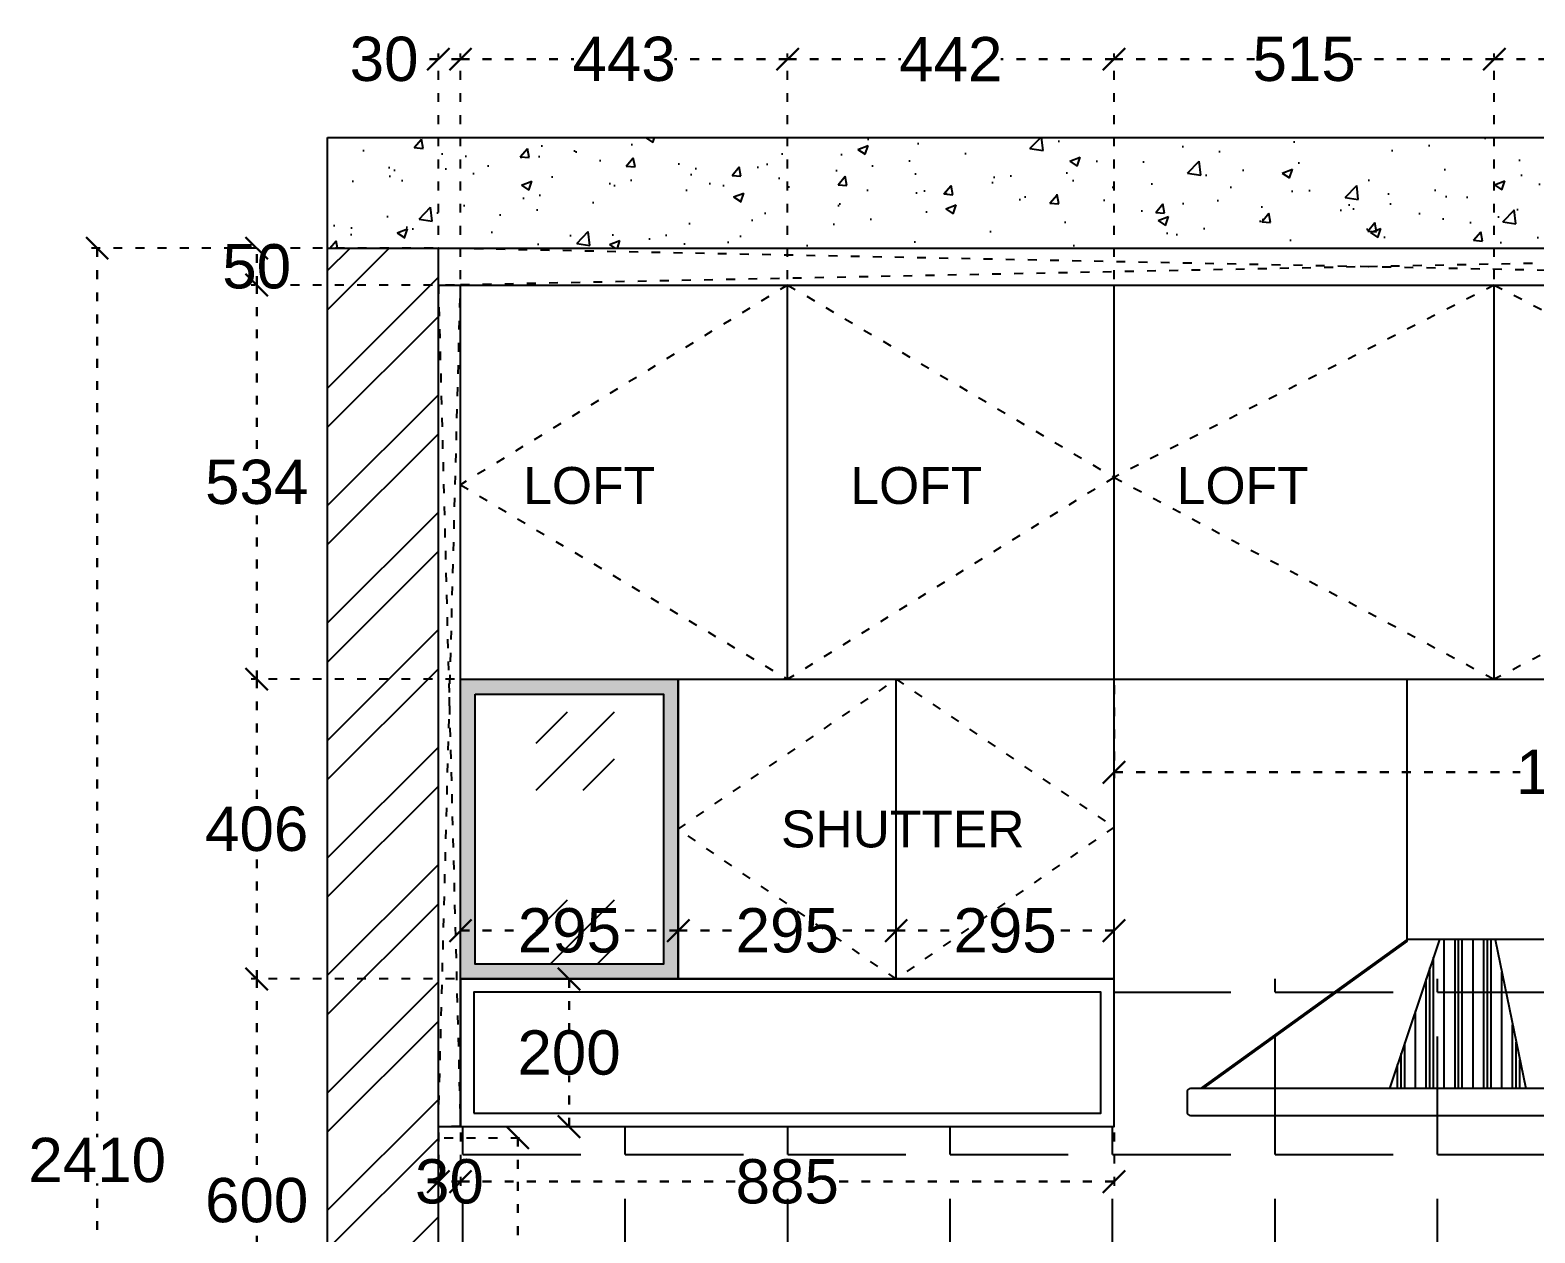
# Model space of a CAD drawing. Header units: millimetres. Extents: x 220712 to 1505573, y -354410 to 241923.
# Drawn here: x 270674 to 272712, y 121334 to 122963 of the extents above; entities that cross this region are included whole.
import ezdxf

# ---------------------------------------------------------------- set-up
doc = ezdxf.new("R2010")
doc.units = ezdxf.units.MM
doc.header["$MEASUREMENT"] = 0
doc.linetypes.add('ACAD_ISO03W100', pattern=[30, 12, -18])
doc.layers.add('Walls', color=253, linetype='Continuous')
doc.styles.get("Standard").update_dxf_attribs({"font": 'arial.ttf'})
doc.dimstyles.get("Standard").update_dxf_attribs({"dimtxt": 60, "dimasz": 30, "dimexe": 7.75, "dimexo": 8.13, "dimgap": 0.63, "dimtad": 0, "dimtih": 1, "dimtoh": 1, "dimdec": 0, "dimzin": 0, "dimtxsty": 'Standard', "dimblk": 'OBLIQUE', "dimcen": 2.25, "dimclrd": 1, "dimclre": 1, "dimclrt": 1, "dimadec": 0, "dimazin": 0, "dimtfac": 1, "dimtdec": 0, "dimtofl": 0, "dimtmove": 0, "dimatfit": 3, "dimfxl": 1, "dimtolj": 1, "dimtzin": 0, "dimlwd": 30, "dimarcsym": 0})

# ---------------------------------------------------------------- blocks, each defined once
blk = doc.blocks.new('_Oblique')
at = {"color": 0, "linetype": 'ByBlock', "lineweight": -2}
blk.add_line((-0.5, -0.5), (0.5, 0.5), dxfattribs=at)
blk = doc.blocks.new('*D499')
at = {"layer": 'Defpoints', "color": 0, "linetype": 'ACAD_ISO03W100', "transparency": 16777216}
for p in [(270765, 122668), (271077, 122668), (271077, 120258)]:
    blk.add_point(p, dxfattribs=at)
at = {"layer": 'Walls', "color": 1, "linetype": 'ACAD_ISO03W100', "lineweight": -2, "transparency": 16777216}
for p, q in [((271068.9, 122668), (270757.3, 122668)), ((271068.9, 120258), (270757.3, 120258))]:
    blk.add_line(p, q, dxfattribs=at)
at = {"layer": 'Walls', "color": 1, "linetype": 'ACAD_ISO03W100', "lineweight": 30, "transparency": 16777216}
for p, q in [((270765, 122668), (270765, 121463.6)), ((270765, 120258), (270765, 121401.1))]:
    blk.add_line(p, q, dxfattribs=at)
at = {"layer": 'Walls', "color": 1, "linetype": 'ACAD_ISO03W100', "lineweight": 30, "transparency": 16777216, "xscale": 30, "yscale": 30, "zscale": 30}
for p, rotation in [((270765, 122668), 90), ((270765, 120258), 270)]:
    blk.add_blockref('_Oblique', p, dxfattribs=dict(at, rotation=rotation))
at = {"layer": 'Walls', "color": 1, "linetype": 'ACAD_ISO03W100', "transparency": 16777216, "insert": (270765, 121432.4), "char_height": 60, "attachment_point": 5}
blk.add_mtext('\\A1;2410', dxfattribs=at)
blk = doc.blocks.new('*D510')
at = {"layer": 'Defpoints', "color": 0, "linetype": 'ACAD_ISO03W100', "transparency": 16777216}
for p in [(271227, 121463), (271334.5, 121463), (271227, 121078)]:
    blk.add_point(p, dxfattribs=at)
at = {"layer": 'Walls', "color": 1, "linetype": 'ACAD_ISO03W100', "lineweight": -2, "transparency": 16777216}
for p, q in [((271235.1, 121463), (271342.3, 121463)), ((271235.1, 121078), (271342.3, 121078))]:
    blk.add_line(p, q, dxfattribs=at)
at = {"layer": 'Walls', "color": 1, "linetype": 'ACAD_ISO03W100', "lineweight": 30, "transparency": 16777216}
for p, q in [((271334.5, 121463), (271334.5, 121301.8)), ((271334.5, 121078), (271334.5, 121239.2))]:
    blk.add_line(p, q, dxfattribs=at)
at = {"layer": 'Walls', "color": 1, "linetype": 'ACAD_ISO03W100', "lineweight": 30, "transparency": 16777216, "xscale": 30, "yscale": 30, "zscale": 30}
for p, rotation in [((271334.5, 121463), 90), ((271334.5, 121078), 270)]:
    blk.add_blockref('_Oblique', p, dxfattribs=dict(at, rotation=rotation))
at = {"layer": 'Walls', "color": 1, "linetype": 'ACAD_ISO03W100', "transparency": 16777216, "insert": (271334.5, 121270.5), "char_height": 60, "attachment_point": 5}
blk.add_mtext('\\A1;385', dxfattribs=at)
blk = doc.blocks.new('*D511')
at = {"layer": 'Defpoints', "color": 0, "linetype": 'ACAD_ISO03W100', "transparency": 16777216}
for p in [(270981, 121678), (271257, 121678), (271227, 121078)]:
    blk.add_point(p, dxfattribs=at)
at = {"layer": 'Walls', "color": 1, "linetype": 'ACAD_ISO03W100', "lineweight": -2, "transparency": 16777216}
for p, q in [((271248.9, 121678), (270973.3, 121678)), ((271218.9, 121078), (270973.3, 121078))]:
    blk.add_line(p, q, dxfattribs=at)
at = {"layer": 'Walls', "color": 1, "linetype": 'ACAD_ISO03W100', "lineweight": 30, "transparency": 16777216}
for p, q in [((270981, 121678), (270981, 121409.3)), ((270981, 121078), (270981, 121346.7))]:
    blk.add_line(p, q, dxfattribs=at)
at = {"layer": 'Walls', "color": 1, "linetype": 'ACAD_ISO03W100', "lineweight": 30, "transparency": 16777216, "xscale": 30, "yscale": 30, "zscale": 30}
for p, rotation in [((270981, 121678), 90), ((270981, 121078), 270)]:
    blk.add_blockref('_Oblique', p, dxfattribs=dict(at, rotation=rotation))
at = {"layer": 'Walls', "color": 1, "linetype": 'ACAD_ISO03W100', "transparency": 16777216, "insert": (270981, 121378), "char_height": 60, "attachment_point": 5}
blk.add_mtext('\\A1;600', dxfattribs=at)
blk = doc.blocks.new('*D512')
at = {"layer": 'Defpoints', "color": 0, "linetype": 'ACAD_ISO03W100', "transparency": 16777216}
for p in [(270981, 122084), (271257, 122084), (271257, 121678)]:
    blk.add_point(p, dxfattribs=at)
at = {"layer": 'Walls', "color": 1, "linetype": 'ACAD_ISO03W100', "lineweight": -2, "transparency": 16777216}
for p, q in [((271248.9, 122084), (270973.3, 122084)), ((271248.9, 121678), (270973.3, 121678))]:
    blk.add_line(p, q, dxfattribs=at)
at = {"layer": 'Walls', "color": 1, "linetype": 'ACAD_ISO03W100', "lineweight": 30, "transparency": 16777216}
for p, q in [((270981, 122084), (270981, 121912.3)), ((270981, 121678), (270981, 121849.7))]:
    blk.add_line(p, q, dxfattribs=at)
at = {"layer": 'Walls', "color": 1, "linetype": 'ACAD_ISO03W100', "lineweight": 30, "transparency": 16777216, "xscale": 30, "yscale": 30, "zscale": 30}
for p, rotation in [((270981, 122084), 90), ((270981, 121678), 270)]:
    blk.add_blockref('_Oblique', p, dxfattribs=dict(at, rotation=rotation))
at = {"layer": 'Walls', "color": 1, "linetype": 'ACAD_ISO03W100', "transparency": 16777216, "insert": (270981, 121881), "char_height": 60, "attachment_point": 5}
blk.add_mtext('\\A1;406', dxfattribs=at)
blk = doc.blocks.new('*D513')
at = {"layer": 'Defpoints', "color": 0, "linetype": 'ACAD_ISO03W100', "transparency": 16777216}
for p in [(270981, 122618), (271257, 122618), (271257, 122084)]:
    blk.add_point(p, dxfattribs=at)
at = {"layer": 'Walls', "color": 1, "linetype": 'ACAD_ISO03W100', "lineweight": -2, "transparency": 16777216}
for p, q in [((271248.9, 122618), (270973.3, 122618)), ((271248.9, 122084), (270973.3, 122084))]:
    blk.add_line(p, q, dxfattribs=at)
at = {"layer": 'Walls', "color": 1, "linetype": 'ACAD_ISO03W100', "lineweight": 30, "transparency": 16777216}
for p, q in [((270981, 122618), (270981, 122382.3)), ((270981, 122084), (270981, 122319.7))]:
    blk.add_line(p, q, dxfattribs=at)
at = {"layer": 'Walls', "color": 1, "linetype": 'ACAD_ISO03W100', "lineweight": 30, "transparency": 16777216, "xscale": 30, "yscale": 30, "zscale": 30}
for p, rotation in [((270981, 122618), 90), ((270981, 122084), 270)]:
    blk.add_blockref('_Oblique', p, dxfattribs=dict(at, rotation=rotation))
at = {"layer": 'Walls', "color": 1, "linetype": 'ACAD_ISO03W100', "transparency": 16777216, "insert": (270981, 122351), "char_height": 60, "attachment_point": 5}
blk.add_mtext('\\A1;534', dxfattribs=at)
blk = doc.blocks.new('*D514')
at = {"layer": 'Defpoints', "color": 0, "linetype": 'ACAD_ISO03W100', "transparency": 16777216}
for p in [(270981, 122668), (271228, 122668), (271227, 122618)]:
    blk.add_point(p, dxfattribs=at)
at = {"layer": 'Walls', "color": 1, "linetype": 'ACAD_ISO03W100', "lineweight": -2, "transparency": 16777216}
for p, q in [((271219.9, 122668), (270973.3, 122668)), ((271218.9, 122618), (270973.3, 122618))]:
    blk.add_line(p, q, dxfattribs=at)
at = {"layer": 'Walls', "color": 1, "linetype": 'ACAD_ISO03W100', "lineweight": 30, "transparency": 16777216}
blk.add_line((270981, 122618), (270981, 122668), dxfattribs=at)
at = {"layer": 'Walls', "color": 1, "linetype": 'ACAD_ISO03W100', "lineweight": 30, "transparency": 16777216, "xscale": 30, "yscale": 30, "zscale": 30}
for p, rotation in [((270981, 122668), 90), ((270981, 122618), 270)]:
    blk.add_blockref('_Oblique', p, dxfattribs=dict(at, rotation=rotation))
at = {"layer": 'Walls', "color": 1, "linetype": 'ACAD_ISO03W100', "transparency": 16777216, "insert": (270981, 122643), "char_height": 60, "attachment_point": 5}
blk.add_mtext('\\A1;50', dxfattribs=at)
blk = doc.blocks.new('*D515')
at = {"layer": 'Defpoints', "color": 0, "linetype": 'ACAD_ISO03W100', "transparency": 16777216}
for p in [(271552, 121743.5), (271257, 121678), (271552, 121678)]:
    blk.add_point(p, dxfattribs=at)
at = {"layer": 'Walls', "color": 1, "linetype": 'ACAD_ISO03W100', "lineweight": -2, "transparency": 16777216}
for p, q in [((271257, 121686.1), (271257, 121751.2)), ((271552, 121686.1), (271552, 121751.2))]:
    blk.add_line(p, q, dxfattribs=at)
at = {"layer": 'Walls', "color": 1, "linetype": 'ACAD_ISO03W100', "lineweight": 30, "transparency": 16777216}
for p, q in [((271257, 121743.5), (271336.9, 121743.5)), ((271552, 121743.5), (271472.1, 121743.5))]:
    blk.add_line(p, q, dxfattribs=at)
at = {"layer": 'Walls', "color": 1, "linetype": 'ACAD_ISO03W100', "lineweight": 30, "transparency": 16777216, "xscale": 30, "yscale": 30, "zscale": 30, "rotation": 180}
blk.add_blockref('_Oblique', (271257, 121743.5), dxfattribs=at)
at = {"layer": 'Walls', "color": 1, "linetype": 'ACAD_ISO03W100', "lineweight": 30, "transparency": 16777216, "xscale": 30, "yscale": 30, "zscale": 30}
blk.add_blockref('_Oblique', (271552, 121743.5), dxfattribs=at)
at = {"layer": 'Walls', "color": 1, "linetype": 'ACAD_ISO03W100', "transparency": 16777216, "insert": (271404.5, 121743.5), "char_height": 60, "attachment_point": 5}
blk.add_mtext('\\A1;295', dxfattribs=at)
blk = doc.blocks.new('*D516')
at = {"layer": 'Defpoints', "color": 0, "linetype": 'ACAD_ISO03W100', "transparency": 16777216}
for p in [(271847, 121743.5), (271552, 121678), (271847, 121678)]:
    blk.add_point(p, dxfattribs=at)
at = {"layer": 'Walls', "color": 1, "linetype": 'ACAD_ISO03W100', "lineweight": -2, "transparency": 16777216}
for p, q in [((271552, 121686.1), (271552, 121751.2)), ((271847, 121686.1), (271847, 121751.2))]:
    blk.add_line(p, q, dxfattribs=at)
at = {"layer": 'Walls', "color": 1, "linetype": 'ACAD_ISO03W100', "lineweight": 30, "transparency": 16777216}
for p, q in [((271552, 121743.5), (271631.9, 121743.5)), ((271847, 121743.5), (271767.1, 121743.5))]:
    blk.add_line(p, q, dxfattribs=at)
at = {"layer": 'Walls', "color": 1, "linetype": 'ACAD_ISO03W100', "lineweight": 30, "transparency": 16777216, "xscale": 30, "yscale": 30, "zscale": 30, "rotation": 180}
blk.add_blockref('_Oblique', (271552, 121743.5), dxfattribs=at)
at = {"layer": 'Walls', "color": 1, "linetype": 'ACAD_ISO03W100', "lineweight": 30, "transparency": 16777216, "xscale": 30, "yscale": 30, "zscale": 30}
blk.add_blockref('_Oblique', (271847, 121743.5), dxfattribs=at)
at = {"layer": 'Walls', "color": 1, "linetype": 'ACAD_ISO03W100', "transparency": 16777216, "insert": (271699.5, 121743.5), "char_height": 60, "attachment_point": 5}
blk.add_mtext('\\A1;295', dxfattribs=at)
blk = doc.blocks.new('*D517')
at = {"layer": 'Defpoints', "color": 0, "linetype": 'ACAD_ISO03W100', "transparency": 16777216}
for p in [(272142, 121743.5), (271847, 121678), (272142, 121678)]:
    blk.add_point(p, dxfattribs=at)
at = {"layer": 'Walls', "color": 1, "linetype": 'ACAD_ISO03W100', "lineweight": -2, "transparency": 16777216}
for p, q in [((271847, 121686.1), (271847, 121751.2)), ((272142, 121686.1), (272142, 121751.2))]:
    blk.add_line(p, q, dxfattribs=at)
at = {"layer": 'Walls', "color": 1, "linetype": 'ACAD_ISO03W100', "lineweight": 30, "transparency": 16777216}
for p, q in [((271847, 121743.5), (271926.9, 121743.5)), ((272142, 121743.5), (272062.1, 121743.5))]:
    blk.add_line(p, q, dxfattribs=at)
at = {"layer": 'Walls', "color": 1, "linetype": 'ACAD_ISO03W100', "lineweight": 30, "transparency": 16777216, "xscale": 30, "yscale": 30, "zscale": 30, "rotation": 180}
blk.add_blockref('_Oblique', (271847, 121743.5), dxfattribs=at)
at = {"layer": 'Walls', "color": 1, "linetype": 'ACAD_ISO03W100', "lineweight": 30, "transparency": 16777216, "xscale": 30, "yscale": 30, "zscale": 30}
blk.add_blockref('_Oblique', (272142, 121743.5), dxfattribs=at)
at = {"layer": 'Walls', "color": 1, "linetype": 'ACAD_ISO03W100', "transparency": 16777216, "insert": (271994.5, 121743.5), "char_height": 60, "attachment_point": 5}
blk.add_mtext('\\A1;295', dxfattribs=at)
blk = doc.blocks.new('*D518')
at = {"layer": 'Defpoints', "color": 0, "linetype": 'ACAD_ISO03W100', "transparency": 16777216}
for p in [(271227, 121478), (271257, 121478), (271227, 121403.5)]:
    blk.add_point(p, dxfattribs=at)
at = {"layer": 'Walls', "color": 1, "linetype": 'ACAD_ISO03W100', "lineweight": -2, "transparency": 16777216}
for p, q in [((271227, 121469.87), (271227, 121395.75)), ((271257, 121469.87), (271257, 121395.75))]:
    blk.add_line(p, q, dxfattribs=at)
at = {"layer": 'Walls', "color": 1, "linetype": 'ACAD_ISO03W100', "lineweight": 30, "transparency": 16777216}
blk.add_line((271257, 121403.5), (271227, 121403.5), dxfattribs=at)
at = {"layer": 'Walls', "color": 1, "linetype": 'ACAD_ISO03W100', "lineweight": 30, "transparency": 16777216, "xscale": 30, "yscale": 30, "zscale": 30, "rotation": 180}
blk.add_blockref('_Oblique', (271227, 121403.5), dxfattribs=at)
at = {"layer": 'Walls', "color": 1, "linetype": 'ACAD_ISO03W100', "lineweight": 30, "transparency": 16777216, "xscale": 30, "yscale": 30, "zscale": 30}
blk.add_blockref('_Oblique', (271257, 121403.5), dxfattribs=at)
at = {"layer": 'Walls', "color": 1, "linetype": 'ACAD_ISO03W100', "transparency": 16777216, "insert": (271242, 121403.5), "char_height": 60, "attachment_point": 5}
blk.add_mtext('\\A1;30', dxfattribs=at)
blk = doc.blocks.new('*D519')
at = {"layer": 'Defpoints', "color": 0, "linetype": 'ACAD_ISO03W100', "transparency": 16777216}
for p in [(271257, 121478), (272142, 121478), (272142, 121403.5)]:
    blk.add_point(p, dxfattribs=at)
at = {"layer": 'Walls', "color": 1, "linetype": 'ACAD_ISO03W100', "lineweight": -2, "transparency": 16777216}
for p, q in [((271257, 121469.9), (271257, 121395.8)), ((272142, 121469.9), (272142, 121395.8))]:
    blk.add_line(p, q, dxfattribs=at)
at = {"layer": 'Walls', "color": 1, "linetype": 'ACAD_ISO03W100', "lineweight": 30, "transparency": 16777216}
for p, q in [((271257, 121403.5), (271632.3, 121403.5)), ((272142, 121403.5), (271766.7, 121403.5))]:
    blk.add_line(p, q, dxfattribs=at)
at = {"layer": 'Walls', "color": 1, "linetype": 'ACAD_ISO03W100', "lineweight": 30, "transparency": 16777216, "xscale": 30, "yscale": 30, "zscale": 30, "rotation": 180}
blk.add_blockref('_Oblique', (271257, 121403.5), dxfattribs=at)
at = {"layer": 'Walls', "color": 1, "linetype": 'ACAD_ISO03W100', "lineweight": 30, "transparency": 16777216, "xscale": 30, "yscale": 30, "zscale": 30}
blk.add_blockref('_Oblique', (272142, 121403.5), dxfattribs=at)
at = {"layer": 'Walls', "color": 1, "linetype": 'ACAD_ISO03W100', "transparency": 16777216, "insert": (271699.5, 121403.5), "char_height": 60, "attachment_point": 5}
blk.add_mtext('\\A1;885', dxfattribs=at)
blk = doc.blocks.new('*D520')
at = {"layer": 'Defpoints', "color": 0, "linetype": 'ACAD_ISO03W100', "transparency": 16777216}
for p in [(271257, 121678), (271404, 121678), (271257, 121478)]:
    blk.add_point(p, dxfattribs=at)
at = {"layer": 'Walls', "color": 1, "linetype": 'ACAD_ISO03W100', "lineweight": -2, "transparency": 16777216}
for p, q in [((271265.1, 121678), (271411.8, 121678)), ((271265.1, 121478), (271411.8, 121478))]:
    blk.add_line(p, q, dxfattribs=at)
at = {"layer": 'Walls', "color": 1, "linetype": 'ACAD_ISO03W100', "lineweight": 30, "transparency": 16777216}
for p, q in [((271404, 121678), (271404, 121609.3)), ((271404, 121478), (271404, 121546.7))]:
    blk.add_line(p, q, dxfattribs=at)
at = {"layer": 'Walls', "color": 1, "linetype": 'ACAD_ISO03W100', "lineweight": 30, "transparency": 16777216, "xscale": 30, "yscale": 30, "zscale": 30}
for p, rotation in [((271404, 121678), 90), ((271404, 121478), 270)]:
    blk.add_blockref('_Oblique', p, dxfattribs=dict(at, rotation=rotation))
at = {"layer": 'Walls', "color": 1, "linetype": 'ACAD_ISO03W100', "transparency": 16777216, "insert": (271404, 121578), "char_height": 60, "attachment_point": 5}
blk.add_mtext('\\A1;200', dxfattribs=at)
blk = doc.blocks.new('*D521')
at = {"layer": 'Defpoints', "color": 0, "linetype": 'ACAD_ISO03W100', "transparency": 16777216}
for p in [(272142, 122084), (273417, 122084), (273417, 121958)]:
    blk.add_point(p, dxfattribs=at)
at = {"layer": 'Walls', "color": 1, "linetype": 'ACAD_ISO03W100', "lineweight": -2, "transparency": 16777216}
for p, q in [((272142, 122075.9), (272142, 121950.2)), ((273417, 122075.9), (273417, 121950.2))]:
    blk.add_line(p, q, dxfattribs=at)
at = {"layer": 'Walls', "color": 1, "linetype": 'ACAD_ISO03W100', "lineweight": 30, "transparency": 16777216}
for p, q in [((272142, 121958), (272691.9, 121958)), ((273417, 121958), (272867.1, 121958))]:
    blk.add_line(p, q, dxfattribs=at)
at = {"layer": 'Walls', "color": 1, "linetype": 'ACAD_ISO03W100', "lineweight": 30, "transparency": 16777216, "xscale": 30, "yscale": 30, "zscale": 30, "rotation": 180}
blk.add_blockref('_Oblique', (272142, 121958), dxfattribs=at)
at = {"layer": 'Walls', "color": 1, "linetype": 'ACAD_ISO03W100', "lineweight": 30, "transparency": 16777216, "xscale": 30, "yscale": 30, "zscale": 30}
blk.add_blockref('_Oblique', (273417, 121958), dxfattribs=at)
at = {"layer": 'Walls', "color": 1, "linetype": 'ACAD_ISO03W100', "transparency": 16777216, "insert": (272779.5, 121958), "char_height": 60, "attachment_point": 5}
blk.add_mtext('\\A1;1275', dxfattribs=at)
blk = doc.blocks.new('*D523')
at = {"layer": 'Defpoints', "color": 0, "linetype": 'ACAD_ISO03W100', "transparency": 16777216}
for p in [(271227, 122924), (271227, 122618), (271257, 122618)]:
    blk.add_point(p, dxfattribs=at)
at = {"layer": 'Walls', "color": 1, "linetype": 'ACAD_ISO03W100', "lineweight": 30, "transparency": 16777216}
for p, q in [((271227, 122924), (271197, 122924)), ((271257, 122924), (271227, 122924))]:
    blk.add_line(p, q, dxfattribs=at)
at = {"layer": 'Walls', "color": 1, "linetype": 'ACAD_ISO03W100', "lineweight": -2, "transparency": 16777216}
for p, q in [((271227, 122626.1), (271227, 122931.8)), ((271257, 122626.1), (271257, 122931.8))]:
    blk.add_line(p, q, dxfattribs=at)
at = {"layer": 'Walls', "color": 1, "linetype": 'ACAD_ISO03W100', "lineweight": 30, "transparency": 16777216, "xscale": 30, "yscale": 30, "zscale": 30, "rotation": 180}
blk.add_blockref('_Oblique', (271227, 122924), dxfattribs=at)
at = {"layer": 'Walls', "color": 1, "linetype": 'ACAD_ISO03W100', "lineweight": 30, "transparency": 16777216, "xscale": 30, "yscale": 30, "zscale": 30}
blk.add_blockref('_Oblique', (271257, 122924), dxfattribs=at)
at = {"layer": 'Walls', "color": 1, "linetype": 'ACAD_ISO03W100', "transparency": 16777216, "insert": (271153.5, 122924), "char_height": 60, "attachment_point": 5}
blk.add_mtext('\\A1;30', dxfattribs=at)
blk = doc.blocks.new('*D524')
at = {"layer": 'Defpoints', "color": 0, "linetype": 'ACAD_ISO03W100', "transparency": 16777216}
for p in [(271700, 122924), (271257, 122618), (271700, 122618)]:
    blk.add_point(p, dxfattribs=at)
at = {"layer": 'Walls', "color": 1, "linetype": 'ACAD_ISO03W100', "lineweight": -2, "transparency": 16777216}
for p, q in [((271257, 122626.1), (271257, 122931.8)), ((271700, 122626.1), (271700, 122931.8))]:
    blk.add_line(p, q, dxfattribs=at)
at = {"layer": 'Walls', "color": 1, "linetype": 'ACAD_ISO03W100', "lineweight": 30, "transparency": 16777216}
for p, q in [((271257, 122924), (271410.4, 122924)), ((271700, 122924), (271546.6, 122924))]:
    blk.add_line(p, q, dxfattribs=at)
at = {"layer": 'Walls', "color": 1, "linetype": 'ACAD_ISO03W100', "lineweight": 30, "transparency": 16777216, "xscale": 30, "yscale": 30, "zscale": 30, "rotation": 180}
blk.add_blockref('_Oblique', (271257, 122924), dxfattribs=at)
at = {"layer": 'Walls', "color": 1, "linetype": 'ACAD_ISO03W100', "lineweight": 30, "transparency": 16777216, "xscale": 30, "yscale": 30, "zscale": 30}
blk.add_blockref('_Oblique', (271700, 122924), dxfattribs=at)
at = {"layer": 'Walls', "color": 1, "linetype": 'ACAD_ISO03W100', "transparency": 16777216, "insert": (271478.5, 122924), "char_height": 60, "attachment_point": 5}
blk.add_mtext('\\A1;443', dxfattribs=at)
blk = doc.blocks.new('*D525')
at = {"layer": 'Defpoints', "color": 0, "linetype": 'ACAD_ISO03W100', "transparency": 16777216}
for p in [(272142, 122924), (271700, 122618), (272142, 122618)]:
    blk.add_point(p, dxfattribs=at)
at = {"layer": 'Walls', "color": 1, "linetype": 'ACAD_ISO03W100', "lineweight": -2, "transparency": 16777216}
for p, q in [((271700, 122626.1), (271700, 122931.8)), ((272142, 122626.1), (272142, 122931.8))]:
    blk.add_line(p, q, dxfattribs=at)
at = {"layer": 'Walls', "color": 1, "linetype": 'ACAD_ISO03W100', "lineweight": 30, "transparency": 16777216}
for p, q in [((271700, 122924), (271853.2, 122924)), ((272142, 122924), (271988.8, 122924))]:
    blk.add_line(p, q, dxfattribs=at)
at = {"layer": 'Walls', "color": 1, "linetype": 'ACAD_ISO03W100', "lineweight": 30, "transparency": 16777216, "xscale": 30, "yscale": 30, "zscale": 30, "rotation": 180}
blk.add_blockref('_Oblique', (271700, 122924), dxfattribs=at)
at = {"layer": 'Walls', "color": 1, "linetype": 'ACAD_ISO03W100', "lineweight": 30, "transparency": 16777216, "xscale": 30, "yscale": 30, "zscale": 30}
blk.add_blockref('_Oblique', (272142, 122924), dxfattribs=at)
at = {"layer": 'Walls', "color": 1, "linetype": 'ACAD_ISO03W100', "transparency": 16777216, "insert": (271921, 122924), "char_height": 60, "attachment_point": 5}
blk.add_mtext('\\A1;442', dxfattribs=at)
blk = doc.blocks.new('*D526')
at = {"layer": 'Defpoints', "color": 0, "linetype": 'ACAD_ISO03W100', "transparency": 16777216}
for p in [(272657, 122924), (272142, 122618), (272657, 122618)]:
    blk.add_point(p, dxfattribs=at)
at = {"layer": 'Walls', "color": 1, "linetype": 'ACAD_ISO03W100', "lineweight": -2, "transparency": 16777216}
for p, q in [((272142, 122626.1), (272142, 122931.8)), ((272657, 122626.1), (272657, 122931.8))]:
    blk.add_line(p, q, dxfattribs=at)
at = {"layer": 'Walls', "color": 1, "linetype": 'ACAD_ISO03W100', "lineweight": 30, "transparency": 16777216}
for p, q in [((272142, 122924), (272332.4, 122924)), ((272657, 122924), (272466.6, 122924))]:
    blk.add_line(p, q, dxfattribs=at)
at = {"layer": 'Walls', "color": 1, "linetype": 'ACAD_ISO03W100', "lineweight": 30, "transparency": 16777216, "xscale": 30, "yscale": 30, "zscale": 30, "rotation": 180}
blk.add_blockref('_Oblique', (272142, 122924), dxfattribs=at)
at = {"layer": 'Walls', "color": 1, "linetype": 'ACAD_ISO03W100', "lineweight": 30, "transparency": 16777216, "xscale": 30, "yscale": 30, "zscale": 30}
blk.add_blockref('_Oblique', (272657, 122924), dxfattribs=at)
at = {"layer": 'Walls', "color": 1, "linetype": 'ACAD_ISO03W100', "transparency": 16777216, "insert": (272399.5, 122924), "char_height": 60, "attachment_point": 5}
blk.add_mtext('\\A1;515', dxfattribs=at)
blk = doc.blocks.new('*D527')
at = {"layer": 'Defpoints', "color": 0, "linetype": 'ACAD_ISO03W100', "transparency": 16777216}
for p in [(272657, 122924), (272657, 122618), (273172, 122618)]:
    blk.add_point(p, dxfattribs=at)
at = {"layer": 'Walls', "color": 1, "linetype": 'ACAD_ISO03W100', "lineweight": -2, "transparency": 16777216}
for p, q in [((272657, 122626.1), (272657, 122931.8)), ((273172, 122626.1), (273172, 122931.8))]:
    blk.add_line(p, q, dxfattribs=at)
at = {"layer": 'Walls', "color": 1, "linetype": 'ACAD_ISO03W100', "lineweight": 30, "transparency": 16777216}
for p, q in [((272657, 122924), (272847.4, 122924)), ((273172, 122924), (272981.6, 122924))]:
    blk.add_line(p, q, dxfattribs=at)
at = {"layer": 'Walls', "color": 1, "linetype": 'ACAD_ISO03W100', "lineweight": 30, "transparency": 16777216, "xscale": 30, "yscale": 30, "zscale": 30, "rotation": 180}
blk.add_blockref('_Oblique', (272657, 122924), dxfattribs=at)
at = {"layer": 'Walls', "color": 1, "linetype": 'ACAD_ISO03W100', "lineweight": 30, "transparency": 16777216, "xscale": 30, "yscale": 30, "zscale": 30}
blk.add_blockref('_Oblique', (273172, 122924), dxfattribs=at)
at = {"layer": 'Walls', "color": 1, "linetype": 'ACAD_ISO03W100', "transparency": 16777216, "insert": (272914.5, 122924), "char_height": 60, "attachment_point": 5}
blk.add_mtext('\\A1;515', dxfattribs=at)

msp = doc.modelspace()

# ---------------------------------------------------------------- hatches: boundary and pattern name
h = msp.add_hatch()
h.set_pattern_fill('PLASTI', color=256, scale=155.939842, angle=90, style=0)
h.set_pattern_definition([(90, (215578.59, -71616.54), (-38.9849606, 2e-15), []), (90, (215573.716, -71616.54), (-38.9849606, 2e-15), []), (90, (215568.843, -71616.54), (-38.9849606, 2e-15), []), (90, (215554.223, -71616.54), (-38.9849606, 2e-15), [])])
h.paths.add_polyline_path([(272658.1, 121731.4), (272582.7, 121731.4), (272514.9, 121529.6), (272699.6, 121529.6)])
at = {"layer": 'Walls', "linetype": 'ACAD_ISO03W100', "true_color": 0xc7c8ca}
h = msp.add_hatch(dxfattribs=at)
h.set_pattern_fill('AR-CONC', color=9, scale=20)
h.set_pattern_definition([(50, (0, 0), (143.452037, -12.550427), [15, -165]), (355, (0, 0), (-27.75027, 150.43843), [12, -132]), (100.451444, (11.95, -1.05), (115.70177, 137.888), [12.74804, -140.22842]), (46.1842, (0, 40), (213.44827, -33.10386), [22.5, -247.5]), (96.635635, (17.79, 37.24), (186.93239, 194.82372), [19.12207, -210.34275]), (351.18416, (0, 40), (186.93239, 194.82372), [18, -198]), (21, (20, 30), (119.38141, -80.52378), [15, -165]), (326, (20, 30), (48.66307, 145.03001), [12, -132]), (71.451445, (29.95, 23.29), (168.044475, 64.50623), [12.74804, -140.22842]), (37.5, (0, 0), (2.431971, 66.578771), [0, -130.4, 0, -134, 0, -132.5]), (7.5, (0, 0), (52.613907, 78.882342), [0, -76.4, 0, -127.4, 0, -50.5]), (327.5, (-44.6, 0), (106.764487, -4.510974), [0, -50, 0, -156, 0, -207]), (317.5, (-64.6, 0), (116.637234, 20.020996), [0, -65, 0, -103.6, 0, -147])])
h.paths.add_polyline_path([(273867, 122818), (271077, 122818), (271077, 122668), (273867, 122668)])
h = msp.add_hatch(dxfattribs=at)
h.set_pattern_fill('ANSI32', color=9, scale=300)
h.paths.add_polyline_path([(273867, 122668), (273717, 122668), (273717, 120258), (273867, 120258)])
h.paths.add_polyline_path([(271227, 122668), (271077, 122668), (271077, 120258), (271227, 120258)])
h.paths.add_polyline_path([(271180.6, 121341.3), (271303.9, 121341.3), (271303.9, 121464.9), (271180.6, 121464.9)], flags=9)
at = {"layer": 'Walls', "true_color": 0x000000}
h = msp.add_hatch(color=18, dxfattribs=at)
h.dxf.hatch_style = 1
h.paths.add_polyline_path([(271552, 122084), (271257, 122084), (271257, 121678), (271552, 121678)])
h.paths.add_polyline_path([(271532, 122064), (271532, 121698), (271277, 121698), (271277, 122064)], flags=16)
at = {"layer": 'Walls', "true_color": 0xadddf7}
h = msp.add_hatch(dxfattribs=at)
h.set_pattern_fill('GOST_GLASS', color=141, scale=30)
h.set_pattern_definition([(45, (0, 0), (254.55844, 0), [150, -210]), (45, (63.64, 0), (254.55844, 0), [60, -300]), (45, (0, 63.64), (254.55844, 0), [60, -300])])
h.paths.add_polyline_path([(271532, 122064), (271277, 122064), (271277, 121698), (271532, 121698)])
at = {"layer": 'Walls', "linetype": 'ACAD_ISO03W100', "true_color": 0xc7c8ca}
h = msp.add_hatch(dxfattribs=at)
h.set_pattern_fill('ANGLE', color=9, scale=800)
h.set_pattern_definition([(0, (0, 0), (0, 220), [160, -60]), (90, (0, 0), (-220, 1e-14), [160, -60])])
h.paths.add_polyline_path([(273717, 121678), (273417, 121678), (272142, 121678), (272142, 121478), (271257, 121478), (271227, 121478), (271227, 121078), (273717, 121078)])

# ---------------------------------------------------------------- linework, layer by layer
for p, q in [((272539.1, 121731.4), (272259.3, 121529.6)), ((272539, 121729.1), (272262.4, 121529.6)), ((272582.7, 121731.4), (272514.9, 121529.6)), ((272658.1, 121731.4), (272699.6, 121529.6)), ((272241, 121525), (272241, 121497.5)), ((273061.9, 121529.6), (272245.5, 121529.6)), ((272245.5, 121492.9), (273061.9, 121492.9))]:
    msp.add_line(p, q)
for centre, start, end in [((272245.5, 121525), 90, 180), ((272245.5, 121497.5), 180, 270)]:
    msp.add_arc(centre, 4.59, start, end)
at = {"layer": 'Walls', "color": 18, "true_color": 0x000000}
for p, q in [((271077, 120258), (271077, 122818)), ((271077, 122818), (273867, 122818)), ((271077, 122668), (273867, 122668)), ((271227, 120258), (271227, 122668)), ((271227, 122618), (273717, 122618)), ((271257, 121478), (271257, 122618)), ((271700, 122084), (271700, 122618)), ((272142, 121478), (272142, 122618)), ((272657, 122084), (272657, 122618)), ((271257, 122084), (273717, 122084)), ((271552, 121678), (271552, 122084)), ((271847, 121678), (271847, 122084)), ((272539, 121729.1), (272539, 122084)), ((272768.4, 121731.4), (272539, 121731.4)), ((271257, 121678), (272142, 121678)), ((271227, 121478), (272142, 121478))]:
    msp.add_line(p, q, dxfattribs=at)
at = {"layer": 'Walls', "color": 240, "linetype": 'ACAD_ISO03W100', "true_color": 0xed1f24}
for points in [[(271227, 122618), (273717, 122668), (273717, 122618), (271227, 122668)], [(271227, 122618), (271257, 121478), (271227, 121478), (271257, 122618)]]:
    msp.add_lwpolyline(points, dxfattribs=at)
at = {"layer": 'Walls', "color": 9, "linetype": 'ACAD_ISO03W100', "true_color": 0xc7c8ca}
for points in [[(271700, 122618), (271257, 122347.5), (271700, 122084)], [(271700, 122618), (272142, 122357.5), (271700, 122084)], [(272657, 122618), (272142, 122357.5), (272657, 122084)], [(272657, 122618), (273172, 122351), (272657, 122084)], [(271847, 121678), (271552, 121881), (271847, 122084)], [(271847, 122084), (272142, 121883.5), (271847, 121678)]]:
    msp.add_lwpolyline(points, dxfattribs=at)
at = {"layer": 'Walls', "color": 18, "true_color": 0x000000}
for points in [[(271257, 122084), (271552, 122084), (271552, 121678), (271257, 121678)], [(271277, 122064), (271532, 122064), (271532, 121698), (271277, 121698)], [(271257, 121478), (272142, 121478), (272142, 121678), (271257, 121678)], [(271275, 121496), (272124, 121496), (272124, 121660), (271275, 121660)]]:
    msp.add_lwpolyline(points, close=True, dxfattribs=at)

# ---------------------------------------------------------------- texts
at = {"color": 7, "char_height": 50, "attachment_point": 1}
for s, insert in [('LOFT', (271342, 122371.5)), ('LOFT', (271785, 122371.5)), ('LOFT', (272227, 122371.5)), ('SHUTTER', (271691, 121906.2))]:
    msp.add_mtext_dynamic_manual_height_columns(s, width=282.386, gutter_width=1213, heights=[0], dxfattribs=dict(at, insert=insert))

# ---------------------------------------------------------------- dimensions: what is measured, and where the dimension line sits
at = {"layer": 'Walls', "color": 9, "linetype": 'ACAD_ISO03W100', "true_color": 0xc7c8ca}
for base, p1, p2, picture, middle in [((271227, 122924), (271257, 122618), (271227, 122618), '*D523', (271153.5, 122924)), ((271700, 122924), (271257, 122618), (271700, 122618), '*D524', (271478.5, 122924)), ((272142, 122924), (271700, 122618), (272142, 122618), '*D525', (271921, 122924)), ((272657, 122924), (272142, 122618), (272657, 122618), '*D526', (272399.5, 122924)), ((272657, 122924), (273172, 122618), (272657, 122618), '*D527', (272914.5, 122924)), ((273417, 121958), (272142, 122084), (273417, 122084), '*D521', (272779.5, 121958)), ((271552, 121743.5), (271257, 121678), (271552, 121678), '*D515', (271404.5, 121743.5)), ((271847, 121743.5), (271552, 121678), (271847, 121678), '*D516', (271699.5, 121743.5)), ((272142, 121743.5), (271847, 121678), (272142, 121678), '*D517', (271994.5, 121743.5)), ((272142, 121403.5), (271257, 121478), (272142, 121478), '*D519', (271699.5, 121403.5))]:
    dim = msp.add_linear_dim(base=base, p1=p1, p2=p2, dimstyle='Standard', dxfattribs=at)
    dim.commit()
    dim.dimension.update_dxf_attribs({"geometry": picture, "text_midpoint": middle})
at = {"layer": 'Walls', "color": 18, "linetype": 'ACAD_ISO03W100', "true_color": 0x000000}
dim = msp.add_linear_dim(base=(270765, 122668), p1=(271077, 120258), p2=(271077, 122668), angle=90, dimstyle='Standard', dxfattribs=at)
dim.commit()
dim.dimension.update_dxf_attribs({"geometry": '*D499', "text_midpoint": (270765, 121432.4), "dimtype": 160})
at = {"layer": 'Walls', "color": 9, "linetype": 'ACAD_ISO03W100', "true_color": 0xc7c8ca}
dim = msp.add_linear_dim(base=(270981, 122668), p1=(271227, 122618), p2=(271228, 122668), angle=90, dimstyle='Standard', dxfattribs=at)
dim.commit()
dim.dimension.update_dxf_attribs({"geometry": '*D514', "text_midpoint": (270981, 122643), "dimtype": 160})
for base, p1, p2, picture, middle in [((270981, 122618), (271257, 122084), (271257, 122618), '*D513', (270981, 122351)), ((270981, 122084), (271257, 121678), (271257, 122084), '*D512', (270981, 121881)), ((270981, 121678), (271227, 121078), (271257, 121678), '*D511', (270981, 121378)), ((271404, 121678), (271257, 121478), (271257, 121678), '*D520', (271404, 121578)), ((271334.5, 121463), (271227, 121078), (271227, 121463), '*D510', (271334.5, 121270.5))]:
    dim = msp.add_linear_dim(base=base, p1=p1, p2=p2, angle=90, dimstyle='Standard', dxfattribs=at)
    dim.commit()
    dim.dimension.update_dxf_attribs({"geometry": picture, "text_midpoint": middle})
dim = msp.add_linear_dim(base=(271227, 121403.5), p1=(271257, 121478), p2=(271227, 121478), dimstyle='Standard', dxfattribs=at)
dim.commit()
dim.dimension.update_dxf_attribs({"geometry": '*D518', "text_midpoint": (271242, 121403.5), "dimtype": 160})

doc.saveas('drawing.dxf')
